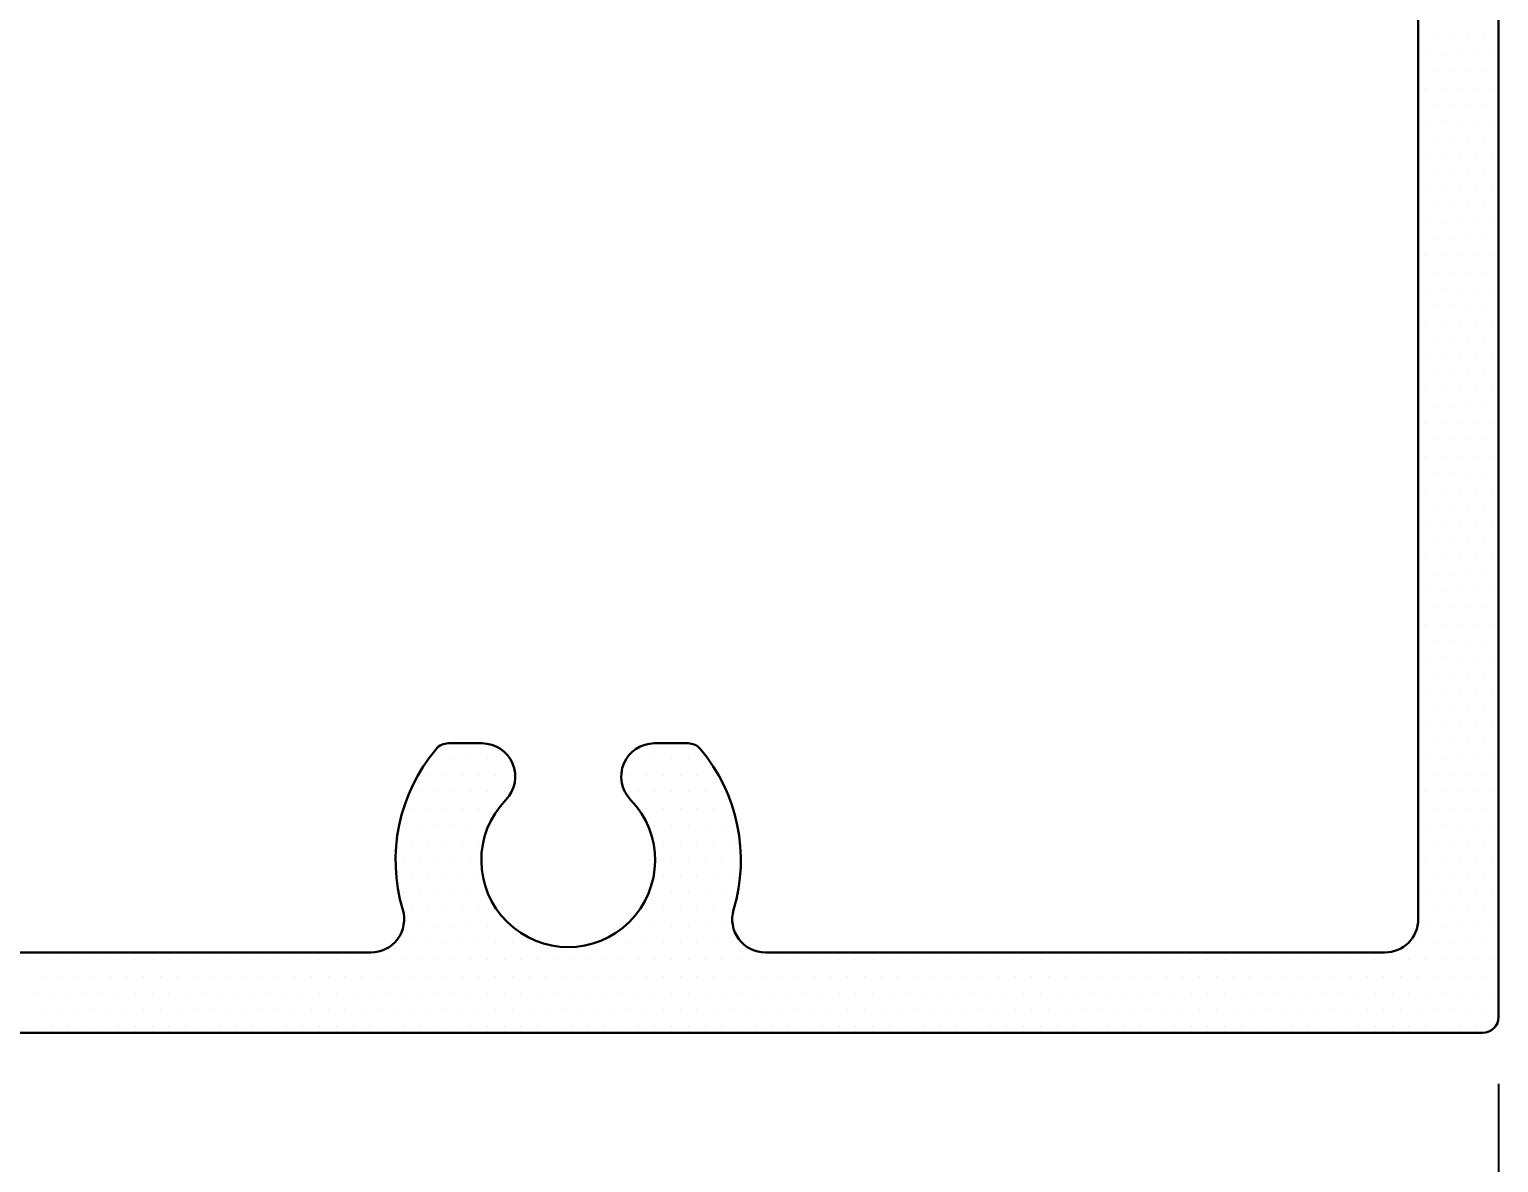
# Model space of a CAD drawing. Header units: inches. Extents: x 3.8 to 36.3, y 0.9 to 43.6.
# Drawn here: x 9.196 to 10.566, y 12.353 to 13.41 of the extents above; entities that cross this region are included whole.
import ezdxf

# ---------------------------------------------------------------- set-up
doc = ezdxf.new("R2010")
doc.units = ezdxf.units.IN
doc.header["$MEASUREMENT"] = 0
for name, color, linetype in [('R-ANNO-DIMS', 3, 'Continuous'), ('R-SWTS-DET1', 1, 'Continuous'), ('R-SWTS-PAT1', 5, 'Continuous')]:
    doc.layers.add(name, color=color, linetype=linetype)
doc.styles.add('SWTSTEXT', font='romans.shx')
doc.dimstyles.new('SWTSARCH', dxfattribs={"dimtxt": 0.25, "dimasz": 0.25, "dimexe": 0.179688, "dimexo": 0.0625, "dimgap": 0.125, "dimtad": 1, "dimtih": 1, "dimtoh": 1, "dimdec": 4, "dimzin": 4, "dimdsep": 46, "dimlunit": 4, "dimtxsty": 'SWTSTEXT', "dimcen": 0.1875, "dimdle": 0.179688, "dimclrd": 256, "dimclre": 256, "dimclrt": 256, "dimadec": 0, "dimazin": 1, "dimtfac": 1, "dimtdec": 4, "dimtofl": 0, "dimtmove": 0, "dimatfit": 3, "dimfxl": 0, "dimfrac": 2, "dimtolj": 1, "dimtzin": 4, "dimlwd": -1, "dimlwe": -1, "dimarcsym": 0})

# ---------------------------------------------------------------- blocks, each defined once
blk = doc.blocks.new('*D11')
at = {"layer": 'Defpoints', "color": 0}
for p in [(6.0737, 12.4937), (10.5663, 12.489), (10.5663, 10.9638)]:
    blk.add_point(p, dxfattribs=at)
at = {"layer": 'R-ANNO-DIMS'}
for p, q in [((6.0737, 12.4312), (6.0737, 10.7841)), ((10.5663, 12.4265), (10.5663, 10.7841)), ((6.3237, 10.9638), (10.3163, 10.9638))]:
    blk.add_line(p, q, dxfattribs=at)
for points in [[(6.3237, 11.0054), (6.3237, 10.9221), (6.0737, 10.9638)], [(10.3163, 11.0054), (10.3163, 10.9221), (10.5663, 10.9638)]]:
    blk.add_solid(points, dxfattribs=at)
at = {"layer": 'R-ANNO-DIMS', "insert": (8.32, 11.2792), "char_height": 0.25, "attachment_point": 5, "style": 'SWTSTEXT'}
blk.add_mtext('\\A1;4 1/2"', dxfattribs=at)

msp = doc.modelspace()

# ---------------------------------------------------------------- linework, layer by layer
at = {"layer": 'R-SWTS-DET1', "lineweight": 30}
for p, q in [((10.56627, 12.48898), (10.56627, 14.45895)), ((10.49127, 14.36791), (10.49127, 12.57995)), ((9.61841, 12.74395), (9.58707, 12.74395)), ((9.8105, 12.74395), (9.77916, 12.74395)), ((9.51483, 12.54895), (8.88274, 12.54895)), ((10.46027, 12.54895), (9.88274, 12.54895)), ((8.33877, 12.47398), (10.55127, 12.47398))]:
    msp.add_line(p, q, dxfattribs=at)
for centre, radius, start, end in [((9.58707, 12.72895), 0.015, 90, 139.92157), ((9.61841, 12.71295), 0.031, 315.85883, 90), ((9.77916, 12.71295), 0.031, 90, 224.14117), ((9.8105, 12.72895), 0.015, 40.07843, 90), ((9.69879, 12.63495), 0.161, 139.92157, 196.64604), ((9.69879, 12.63495), 0.161, 343.35396, 40.07843), ((9.69879, 12.63495), 0.081, 135.85883, 44.14117), ((9.51483, 12.57995), 0.031, 270, 16.64604), ((9.88274, 12.57995), 0.031, 163.35396, 270), ((10.46027, 12.57995), 0.031, 270, 0), ((10.55127, 12.48898), 0.015, 270, 0)]:
    msp.add_arc(centre, radius, start, end, dxfattribs=at)
at = {"layer": 'R-SWTS-PAT1'}
for p, q in [((10.50615, 13.40175), (10.50615, 13.40175)), ((10.52177, 13.40175), (10.52177, 13.40175)), ((10.5374, 13.40175), (10.5374, 13.40175)), ((10.55302, 13.40175), (10.55302, 13.40175)), ((10.49834, 13.38612), (10.49834, 13.38612)), ((10.51396, 13.38612), (10.51396, 13.38612)), ((10.52959, 13.38612), (10.52959, 13.38612)), ((10.54521, 13.38612), (10.54521, 13.38612)), ((10.56084, 13.38612), (10.56084, 13.38612)), ((10.50615, 13.3705), (10.50615, 13.3705)), ((10.52177, 13.3705), (10.52177, 13.3705)), ((10.5374, 13.3705), (10.5374, 13.3705)), ((10.55302, 13.3705), (10.55302, 13.3705)), ((10.49834, 13.35487), (10.49834, 13.35487)), ((10.51396, 13.35487), (10.51396, 13.35487)), ((10.52959, 13.35487), (10.52959, 13.35487)), ((10.54521, 13.35487), (10.54521, 13.35487)), ((10.56084, 13.35487), (10.56084, 13.35487)), ((10.50615, 13.33925), (10.50615, 13.33925)), ((10.52177, 13.33925), (10.52177, 13.33925)), ((10.5374, 13.33925), (10.5374, 13.33925)), ((10.55302, 13.33925), (10.55302, 13.33925)), ((10.49834, 13.32362), (10.49834, 13.32362)), ((10.51396, 13.32362), (10.51396, 13.32362)), ((10.52959, 13.32362), (10.52959, 13.32362)), ((10.54521, 13.32362), (10.54521, 13.32362)), ((10.56084, 13.32362), (10.56084, 13.32362)), ((10.50615, 13.308), (10.50615, 13.308)), ((10.52177, 13.308), (10.52177, 13.308)), ((10.5374, 13.308), (10.5374, 13.308)), ((10.55302, 13.308), (10.55302, 13.308)), ((10.49834, 13.29237), (10.49834, 13.29237)), ((10.51396, 13.29237), (10.51396, 13.29237)), ((10.52959, 13.29237), (10.52959, 13.29237)), ((10.54521, 13.29237), (10.54521, 13.29237)), ((10.56084, 13.29237), (10.56084, 13.29237)), ((10.50615, 13.27675), (10.50615, 13.27675)), ((10.52177, 13.27675), (10.52177, 13.27675)), ((10.5374, 13.27675), (10.5374, 13.27675)), ((10.55302, 13.27675), (10.55302, 13.27675)), ((10.49834, 13.26112), (10.49834, 13.26112)), ((10.51396, 13.26112), (10.51396, 13.26112)), ((10.52959, 13.26112), (10.52959, 13.26112)), ((10.54521, 13.26112), (10.54521, 13.26112)), ((10.56084, 13.26112), (10.56084, 13.26112)), ((10.50615, 13.2455), (10.50615, 13.2455)), ((10.52177, 13.2455), (10.52177, 13.2455)), ((10.5374, 13.2455), (10.5374, 13.2455)), ((10.55302, 13.2455), (10.55302, 13.2455)), ((10.49834, 13.22987), (10.49834, 13.22987)), ((10.51396, 13.22987), (10.51396, 13.22987)), ((10.52959, 13.22987), (10.52959, 13.22987)), ((10.54521, 13.22987), (10.54521, 13.22987)), ((10.56084, 13.22987), (10.56084, 13.22987)), ((10.50615, 13.21425), (10.50615, 13.21425)), ((10.52177, 13.21425), (10.52177, 13.21425)), ((10.5374, 13.21425), (10.5374, 13.21425)), ((10.55302, 13.21425), (10.55302, 13.21425)), ((10.49834, 13.19862), (10.49834, 13.19862)), ((10.51396, 13.19862), (10.51396, 13.19862)), ((10.52959, 13.19862), (10.52959, 13.19862)), ((10.54521, 13.19862), (10.54521, 13.19862)), ((10.56084, 13.19862), (10.56084, 13.19862)), ((10.50615, 13.183), (10.50615, 13.183)), ((10.52177, 13.183), (10.52177, 13.183)), ((10.5374, 13.183), (10.5374, 13.183)), ((10.55302, 13.183), (10.55302, 13.183)), ((10.49834, 13.16737), (10.49834, 13.16737)), ((10.51396, 13.16737), (10.51396, 13.16737)), ((10.52959, 13.16737), (10.52959, 13.16737)), ((10.54521, 13.16737), (10.54521, 13.16737)), ((10.56084, 13.16737), (10.56084, 13.16737)), ((10.50615, 13.15175), (10.50615, 13.15175)), ((10.52177, 13.15175), (10.52177, 13.15175)), ((10.5374, 13.15175), (10.5374, 13.15175)), ((10.55302, 13.15175), (10.55302, 13.15175)), ((10.49834, 13.13612), (10.49834, 13.13612)), ((10.51396, 13.13612), (10.51396, 13.13612)), ((10.52959, 13.13612), (10.52959, 13.13612)), ((10.54521, 13.13612), (10.54521, 13.13612)), ((10.56084, 13.13612), (10.56084, 13.13612)), ((10.50615, 13.1205), (10.50615, 13.1205)), ((10.52177, 13.1205), (10.52177, 13.1205)), ((10.5374, 13.1205), (10.5374, 13.1205)), ((10.55302, 13.1205), (10.55302, 13.1205)), ((10.49834, 13.10487), (10.49834, 13.10487)), ((10.51396, 13.10487), (10.51396, 13.10487)), ((10.52959, 13.10487), (10.52959, 13.10487)), ((10.54521, 13.10487), (10.54521, 13.10487)), ((10.56084, 13.10487), (10.56084, 13.10487)), ((10.50615, 13.08925), (10.50615, 13.08925)), ((10.52177, 13.08925), (10.52177, 13.08925)), ((10.5374, 13.08925), (10.5374, 13.08925)), ((10.55302, 13.08925), (10.55302, 13.08925)), ((10.49834, 13.07362), (10.49834, 13.07362)), ((10.51396, 13.07362), (10.51396, 13.07362)), ((10.52959, 13.07362), (10.52959, 13.07362)), ((10.54521, 13.07362), (10.54521, 13.07362)), ((10.56084, 13.07362), (10.56084, 13.07362)), ((10.50615, 13.058), (10.50615, 13.058)), ((10.52177, 13.058), (10.52177, 13.058)), ((10.5374, 13.058), (10.5374, 13.058)), ((10.55302, 13.058), (10.55302, 13.058)), ((10.49834, 13.04237), (10.49834, 13.04237)), ((10.51396, 13.04237), (10.51396, 13.04237)), ((10.52959, 13.04237), (10.52959, 13.04237)), ((10.54521, 13.04237), (10.54521, 13.04237)), ((10.56084, 13.04237), (10.56084, 13.04237)), ((10.50615, 13.02675), (10.50615, 13.02675)), ((10.52177, 13.02675), (10.52177, 13.02675)), ((10.5374, 13.02675), (10.5374, 13.02675)), ((10.55302, 13.02675), (10.55302, 13.02675)), ((10.49834, 13.01112), (10.49834, 13.01112)), ((10.51396, 13.01112), (10.51396, 13.01112)), ((10.52959, 13.01112), (10.52959, 13.01112)), ((10.54521, 13.01112), (10.54521, 13.01112)), ((10.56084, 13.01112), (10.56084, 13.01112)), ((10.50615, 12.9955), (10.50615, 12.9955)), ((10.52177, 12.9955), (10.52177, 12.9955)), ((10.5374, 12.9955), (10.5374, 12.9955)), ((10.55302, 12.9955), (10.55302, 12.9955)), ((10.49834, 12.97987), (10.49834, 12.97987)), ((10.51396, 12.97987), (10.51396, 12.97987)), ((10.52959, 12.97987), (10.52959, 12.97987)), ((10.54521, 12.97987), (10.54521, 12.97987)), ((10.56084, 12.97987), (10.56084, 12.97987)), ((10.50615, 12.96425), (10.50615, 12.96425)), ((10.52177, 12.96425), (10.52177, 12.96425)), ((10.5374, 12.96425), (10.5374, 12.96425)), ((10.55302, 12.96425), (10.55302, 12.96425)), ((10.49834, 12.94862), (10.49834, 12.94862)), ((10.51396, 12.94862), (10.51396, 12.94862)), ((10.52959, 12.94862), (10.52959, 12.94862)), ((10.54521, 12.94862), (10.54521, 12.94862)), ((10.56084, 12.94862), (10.56084, 12.94862)), ((10.50615, 12.933), (10.50615, 12.933)), ((10.52177, 12.933), (10.52177, 12.933)), ((10.5374, 12.933), (10.5374, 12.933)), ((10.55302, 12.933), (10.55302, 12.933)), ((10.49834, 12.91737), (10.49834, 12.91737)), ((10.51396, 12.91737), (10.51396, 12.91737)), ((10.52959, 12.91737), (10.52959, 12.91737)), ((10.54521, 12.91737), (10.54521, 12.91737)), ((10.56084, 12.91737), (10.56084, 12.91737)), ((10.50615, 12.90175), (10.50615, 12.90175)), ((10.52177, 12.90175), (10.52177, 12.90175)), ((10.5374, 12.90175), (10.5374, 12.90175)), ((10.55302, 12.90175), (10.55302, 12.90175)), ((10.49834, 12.88612), (10.49834, 12.88612)), ((10.51396, 12.88612), (10.51396, 12.88612)), ((10.52959, 12.88612), (10.52959, 12.88612)), ((10.54521, 12.88612), (10.54521, 12.88612)), ((10.56084, 12.88612), (10.56084, 12.88612)), ((10.50615, 12.8705), (10.50615, 12.8705)), ((10.52177, 12.8705), (10.52177, 12.8705)), ((10.5374, 12.8705), (10.5374, 12.8705)), ((10.55302, 12.8705), (10.55302, 12.8705)), ((10.49834, 12.85487), (10.49834, 12.85487)), ((10.51396, 12.85487), (10.51396, 12.85487)), ((10.52959, 12.85487), (10.52959, 12.85487)), ((10.54521, 12.85487), (10.54521, 12.85487)), ((10.56084, 12.85487), (10.56084, 12.85487)), ((10.50615, 12.83925), (10.50615, 12.83925)), ((10.52177, 12.83925), (10.52177, 12.83925)), ((10.5374, 12.83925), (10.5374, 12.83925)), ((10.55302, 12.83925), (10.55302, 12.83925)), ((10.49834, 12.82362), (10.49834, 12.82362)), ((10.51396, 12.82362), (10.51396, 12.82362)), ((10.52959, 12.82362), (10.52959, 12.82362)), ((10.54521, 12.82362), (10.54521, 12.82362)), ((10.56084, 12.82362), (10.56084, 12.82362)), ((10.50615, 12.808), (10.50615, 12.808)), ((10.52177, 12.808), (10.52177, 12.808)), ((10.5374, 12.808), (10.5374, 12.808)), ((10.55302, 12.808), (10.55302, 12.808)), ((10.49834, 12.79237), (10.49834, 12.79237)), ((10.51396, 12.79237), (10.51396, 12.79237)), ((10.52959, 12.79237), (10.52959, 12.79237)), ((10.54521, 12.79237), (10.54521, 12.79237)), ((10.56084, 12.79237), (10.56084, 12.79237)), ((10.50615, 12.77675), (10.50615, 12.77675)), ((10.52177, 12.77675), (10.52177, 12.77675)), ((10.5374, 12.77675), (10.5374, 12.77675)), ((10.55302, 12.77675), (10.55302, 12.77675)), ((10.49834, 12.76112), (10.49834, 12.76112)), ((10.51396, 12.76112), (10.51396, 12.76112)), ((10.52959, 12.76112), (10.52959, 12.76112)), ((10.54521, 12.76112), (10.54521, 12.76112)), ((10.56084, 12.76112), (10.56084, 12.76112)), ((10.50615, 12.7455), (10.50615, 12.7455)), ((10.52177, 12.7455), (10.52177, 12.7455)), ((10.5374, 12.7455), (10.5374, 12.7455)), ((10.55302, 12.7455), (10.55302, 12.7455)), ((9.57646, 12.72987), (9.57646, 12.72987)), ((9.59209, 12.72987), (9.59209, 12.72987)), ((9.60771, 12.72987), (9.60771, 12.72987)), ((9.62334, 12.72987), (9.62334, 12.72987)), ((9.63896, 12.72987), (9.63896, 12.72987)), ((9.76396, 12.72987), (9.76396, 12.72987)), ((9.77959, 12.72987), (9.77959, 12.72987)), ((9.79521, 12.72987), (9.79521, 12.72987)), ((9.81084, 12.72987), (9.81084, 12.72987)), ((9.82646, 12.72987), (9.82646, 12.72987)), ((10.49834, 12.72987), (10.49834, 12.72987)), ((10.51396, 12.72987), (10.51396, 12.72987)), ((10.52959, 12.72987), (10.52959, 12.72987)), ((10.54521, 12.72987), (10.54521, 12.72987)), ((10.56084, 12.72987), (10.56084, 12.72987)), ((9.56865, 12.71425), (9.56865, 12.71425)), ((9.58427, 12.71425), (9.58427, 12.71425)), ((9.5999, 12.71425), (9.5999, 12.71425)), ((9.61552, 12.71425), (9.61552, 12.71425)), ((9.63115, 12.71425), (9.63115, 12.71425)), ((9.64677, 12.71425), (9.64677, 12.71425)), ((9.75615, 12.71425), (9.75615, 12.71425)), ((9.77177, 12.71425), (9.77177, 12.71425)), ((9.7874, 12.71425), (9.7874, 12.71425)), ((9.80302, 12.71425), (9.80302, 12.71425)), ((9.81865, 12.71425), (9.81865, 12.71425)), ((9.83427, 12.71425), (9.83427, 12.71425)), ((10.50615, 12.71425), (10.50615, 12.71425)), ((10.52177, 12.71425), (10.52177, 12.71425)), ((10.5374, 12.71425), (10.5374, 12.71425)), ((10.55302, 12.71425), (10.55302, 12.71425)), ((9.56084, 12.69862), (9.56084, 12.69862)), ((9.57646, 12.69862), (9.57646, 12.69862)), ((9.59209, 12.69862), (9.59209, 12.69862)), ((9.60771, 12.69862), (9.60771, 12.69862)), ((9.62334, 12.69862), (9.62334, 12.69862)), ((9.63896, 12.69862), (9.63896, 12.69862)), ((9.76396, 12.69862), (9.76396, 12.69862)), ((9.77959, 12.69862), (9.77959, 12.69862)), ((9.79521, 12.69862), (9.79521, 12.69862)), ((9.81084, 12.69862), (9.81084, 12.69862)), ((9.82646, 12.69862), (9.82646, 12.69862)), ((9.84209, 12.69862), (9.84209, 12.69862)), ((10.49834, 12.69862), (10.49834, 12.69862)), ((10.51396, 12.69862), (10.51396, 12.69862)), ((10.52959, 12.69862), (10.52959, 12.69862)), ((10.54521, 12.69862), (10.54521, 12.69862)), ((10.56084, 12.69862), (10.56084, 12.69862)), ((9.55302, 12.683), (9.55302, 12.683)), ((9.56865, 12.683), (9.56865, 12.683)), ((9.58427, 12.683), (9.58427, 12.683)), ((9.5999, 12.683), (9.5999, 12.683)), ((9.61552, 12.683), (9.61552, 12.683)), ((9.63115, 12.683), (9.63115, 12.683)), ((9.77177, 12.683), (9.77177, 12.683)), ((9.7874, 12.683), (9.7874, 12.683)), ((9.80302, 12.683), (9.80302, 12.683)), ((9.81865, 12.683), (9.81865, 12.683)), ((9.83427, 12.683), (9.83427, 12.683)), ((9.8499, 12.683), (9.8499, 12.683)), ((10.50615, 12.683), (10.50615, 12.683)), ((10.52177, 12.683), (10.52177, 12.683)), ((10.5374, 12.683), (10.5374, 12.683)), ((10.55302, 12.683), (10.55302, 12.683)), ((9.54521, 12.66737), (9.54521, 12.66737)), ((9.56084, 12.66737), (9.56084, 12.66737)), ((9.57646, 12.66737), (9.57646, 12.66737)), ((9.59209, 12.66737), (9.59209, 12.66737)), ((9.60771, 12.66737), (9.60771, 12.66737)), ((9.62334, 12.66737), (9.62334, 12.66737)), ((9.77959, 12.66737), (9.77959, 12.66737)), ((9.79521, 12.66737), (9.79521, 12.66737)), ((9.81084, 12.66737), (9.81084, 12.66737)), ((9.82646, 12.66737), (9.82646, 12.66737)), ((9.84209, 12.66737), (9.84209, 12.66737)), ((10.49834, 12.66737), (10.49834, 12.66737)), ((10.51396, 12.66737), (10.51396, 12.66737)), ((10.52959, 12.66737), (10.52959, 12.66737)), ((10.54521, 12.66737), (10.54521, 12.66737)), ((10.56084, 12.66737), (10.56084, 12.66737)), ((9.55302, 12.65175), (9.55302, 12.65175)), ((9.56865, 12.65175), (9.56865, 12.65175)), ((9.58427, 12.65175), (9.58427, 12.65175)), ((9.5999, 12.65175), (9.5999, 12.65175)), ((9.61552, 12.65175), (9.61552, 12.65175)), ((9.7874, 12.65175), (9.7874, 12.65175)), ((9.80302, 12.65175), (9.80302, 12.65175)), ((9.81865, 12.65175), (9.81865, 12.65175)), ((9.83427, 12.65175), (9.83427, 12.65175)), ((9.8499, 12.65175), (9.8499, 12.65175)), ((10.50615, 12.65175), (10.50615, 12.65175)), ((10.52177, 12.65175), (10.52177, 12.65175)), ((10.5374, 12.65175), (10.5374, 12.65175)), ((10.55302, 12.65175), (10.55302, 12.65175)), ((9.54521, 12.63612), (9.54521, 12.63612)), ((9.56084, 12.63612), (9.56084, 12.63612)), ((9.57646, 12.63612), (9.57646, 12.63612)), ((9.59209, 12.63612), (9.59209, 12.63612)), ((9.60771, 12.63612), (9.60771, 12.63612)), ((9.79521, 12.63612), (9.79521, 12.63612)), ((9.81084, 12.63612), (9.81084, 12.63612)), ((9.82646, 12.63612), (9.82646, 12.63612)), ((9.84209, 12.63612), (9.84209, 12.63612)), ((9.85771, 12.63612), (9.85771, 12.63612)), ((10.49834, 12.63612), (10.49834, 12.63612)), ((10.51396, 12.63612), (10.51396, 12.63612)), ((10.52959, 12.63612), (10.52959, 12.63612)), ((10.54521, 12.63612), (10.54521, 12.63612)), ((10.56084, 12.63612), (10.56084, 12.63612)), ((9.55302, 12.6205), (9.55302, 12.6205)), ((9.56865, 12.6205), (9.56865, 12.6205)), ((9.58427, 12.6205), (9.58427, 12.6205)), ((9.5999, 12.6205), (9.5999, 12.6205)), ((9.61552, 12.6205), (9.61552, 12.6205)), ((9.7874, 12.6205), (9.7874, 12.6205)), ((9.80302, 12.6205), (9.80302, 12.6205)), ((9.81865, 12.6205), (9.81865, 12.6205)), ((9.83427, 12.6205), (9.83427, 12.6205)), ((9.8499, 12.6205), (9.8499, 12.6205)), ((10.50615, 12.6205), (10.50615, 12.6205)), ((10.52177, 12.6205), (10.52177, 12.6205)), ((10.5374, 12.6205), (10.5374, 12.6205)), ((10.55302, 12.6205), (10.55302, 12.6205)), ((9.54521, 12.60487), (9.54521, 12.60487)), ((9.56084, 12.60487), (9.56084, 12.60487)), ((9.57646, 12.60487), (9.57646, 12.60487)), ((9.59209, 12.60487), (9.59209, 12.60487)), ((9.60771, 12.60487), (9.60771, 12.60487)), ((9.62334, 12.60487), (9.62334, 12.60487)), ((9.77959, 12.60487), (9.77959, 12.60487)), ((9.79521, 12.60487), (9.79521, 12.60487)), ((9.81084, 12.60487), (9.81084, 12.60487)), ((9.82646, 12.60487), (9.82646, 12.60487)), ((9.84209, 12.60487), (9.84209, 12.60487)), ((10.49834, 12.60487), (10.49834, 12.60487)), ((10.51396, 12.60487), (10.51396, 12.60487)), ((10.52959, 12.60487), (10.52959, 12.60487)), ((10.54521, 12.60487), (10.54521, 12.60487)), ((10.56084, 12.60487), (10.56084, 12.60487)), ((9.55302, 12.58925), (9.55302, 12.58925)), ((9.56865, 12.58925), (9.56865, 12.58925)), ((9.58427, 12.58925), (9.58427, 12.58925)), ((9.5999, 12.58925), (9.5999, 12.58925)), ((9.61552, 12.58925), (9.61552, 12.58925)), ((9.63115, 12.58925), (9.63115, 12.58925)), ((9.77177, 12.58925), (9.77177, 12.58925)), ((9.7874, 12.58925), (9.7874, 12.58925)), ((9.80302, 12.58925), (9.80302, 12.58925)), ((9.81865, 12.58925), (9.81865, 12.58925)), ((9.83427, 12.58925), (9.83427, 12.58925)), ((9.8499, 12.58925), (9.8499, 12.58925)), ((10.50615, 12.58925), (10.50615, 12.58925)), ((10.52177, 12.58925), (10.52177, 12.58925)), ((10.5374, 12.58925), (10.5374, 12.58925)), ((10.55302, 12.58925), (10.55302, 12.58925)), ((9.54521, 12.57362), (9.54521, 12.57362)), ((9.56084, 12.57362), (9.56084, 12.57362)), ((9.57646, 12.57362), (9.57646, 12.57362)), ((9.59209, 12.57362), (9.59209, 12.57362)), ((9.60771, 12.57362), (9.60771, 12.57362)), ((9.62334, 12.57362), (9.62334, 12.57362)), ((9.63896, 12.57362), (9.63896, 12.57362)), ((9.76396, 12.57362), (9.76396, 12.57362)), ((9.77959, 12.57362), (9.77959, 12.57362)), ((9.79521, 12.57362), (9.79521, 12.57362)), ((9.81084, 12.57362), (9.81084, 12.57362)), ((9.82646, 12.57362), (9.82646, 12.57362)), ((9.84209, 12.57362), (9.84209, 12.57362)), ((10.49834, 12.57362), (10.49834, 12.57362)), ((10.51396, 12.57362), (10.51396, 12.57362)), ((10.52959, 12.57362), (10.52959, 12.57362)), ((10.54521, 12.57362), (10.54521, 12.57362)), ((10.56084, 12.57362), (10.56084, 12.57362)), ((9.5374, 12.558), (9.5374, 12.558)), ((9.55302, 12.558), (9.55302, 12.558)), ((9.56865, 12.558), (9.56865, 12.558)), ((9.58427, 12.558), (9.58427, 12.558)), ((9.5999, 12.558), (9.5999, 12.558)), ((9.61552, 12.558), (9.61552, 12.558)), ((9.63115, 12.558), (9.63115, 12.558)), ((9.64677, 12.558), (9.64677, 12.558)), ((9.6624, 12.558), (9.6624, 12.558)), ((9.7249, 12.558), (9.7249, 12.558)), ((9.74052, 12.558), (9.74052, 12.558)), ((9.75615, 12.558), (9.75615, 12.558)), ((9.77177, 12.558), (9.77177, 12.558)), ((9.7874, 12.558), (9.7874, 12.558)), ((9.80302, 12.558), (9.80302, 12.558)), ((9.81865, 12.558), (9.81865, 12.558)), ((9.83427, 12.558), (9.83427, 12.558)), ((9.8499, 12.558), (9.8499, 12.558)), ((10.49052, 12.558), (10.49052, 12.558)), ((10.50615, 12.558), (10.50615, 12.558)), ((10.52177, 12.558), (10.52177, 12.558)), ((10.5374, 12.558), (10.5374, 12.558)), ((10.55302, 12.558), (10.55302, 12.558)), ((9.20146, 12.54237), (9.20146, 12.54237)), ((9.21709, 12.54237), (9.21709, 12.54237)), ((9.23271, 12.54237), (9.23271, 12.54237)), ((9.24834, 12.54237), (9.24834, 12.54237)), ((9.26396, 12.54237), (9.26396, 12.54237)), ((9.27959, 12.54237), (9.27959, 12.54237)), ((9.29521, 12.54237), (9.29521, 12.54237)), ((9.31084, 12.54237), (9.31084, 12.54237)), ((9.32646, 12.54237), (9.32646, 12.54237)), ((9.34209, 12.54237), (9.34209, 12.54237)), ((9.35771, 12.54237), (9.35771, 12.54237)), ((9.37334, 12.54237), (9.37334, 12.54237)), ((9.38896, 12.54237), (9.38896, 12.54237)), ((9.40459, 12.54237), (9.40459, 12.54237)), ((9.42021, 12.54237), (9.42021, 12.54237)), ((9.43584, 12.54237), (9.43584, 12.54237)), ((9.45146, 12.54237), (9.45146, 12.54237)), ((9.46709, 12.54237), (9.46709, 12.54237)), ((9.48271, 12.54237), (9.48271, 12.54237)), ((9.49834, 12.54237), (9.49834, 12.54237)), ((9.51396, 12.54237), (9.51396, 12.54237)), ((9.52959, 12.54237), (9.52959, 12.54237)), ((9.54521, 12.54237), (9.54521, 12.54237)), ((9.56084, 12.54237), (9.56084, 12.54237)), ((9.57646, 12.54237), (9.57646, 12.54237)), ((9.59209, 12.54237), (9.59209, 12.54237)), ((9.60771, 12.54237), (9.60771, 12.54237)), ((9.62334, 12.54237), (9.62334, 12.54237)), ((9.63896, 12.54237), (9.63896, 12.54237)), ((9.65459, 12.54237), (9.65459, 12.54237)), ((9.67021, 12.54237), (9.67021, 12.54237)), ((9.68584, 12.54237), (9.68584, 12.54237)), ((9.70146, 12.54237), (9.70146, 12.54237)), ((9.71709, 12.54237), (9.71709, 12.54237)), ((9.73271, 12.54237), (9.73271, 12.54237)), ((9.74834, 12.54237), (9.74834, 12.54237)), ((9.76396, 12.54237), (9.76396, 12.54237)), ((9.77959, 12.54237), (9.77959, 12.54237)), ((9.79521, 12.54237), (9.79521, 12.54237)), ((9.81084, 12.54237), (9.81084, 12.54237)), ((9.82646, 12.54237), (9.82646, 12.54237)), ((9.84209, 12.54237), (9.84209, 12.54237)), ((9.85771, 12.54237), (9.85771, 12.54237)), ((9.87334, 12.54237), (9.87334, 12.54237)), ((9.88896, 12.54237), (9.88896, 12.54237)), ((9.90459, 12.54237), (9.90459, 12.54237)), ((9.92021, 12.54237), (9.92021, 12.54237)), ((9.93584, 12.54237), (9.93584, 12.54237)), ((9.95146, 12.54237), (9.95146, 12.54237)), ((9.96709, 12.54237), (9.96709, 12.54237)), ((9.98271, 12.54237), (9.98271, 12.54237)), ((9.99834, 12.54237), (9.99834, 12.54237)), ((10.01396, 12.54237), (10.01396, 12.54237)), ((10.02959, 12.54237), (10.02959, 12.54237)), ((10.04521, 12.54237), (10.04521, 12.54237)), ((10.06084, 12.54237), (10.06084, 12.54237)), ((10.07646, 12.54237), (10.07646, 12.54237)), ((10.09209, 12.54237), (10.09209, 12.54237)), ((10.10771, 12.54237), (10.10771, 12.54237)), ((10.12334, 12.54237), (10.12334, 12.54237)), ((10.13896, 12.54237), (10.13896, 12.54237)), ((10.15459, 12.54237), (10.15459, 12.54237)), ((10.17021, 12.54237), (10.17021, 12.54237)), ((10.18584, 12.54237), (10.18584, 12.54237)), ((10.20146, 12.54237), (10.20146, 12.54237)), ((10.21709, 12.54237), (10.21709, 12.54237)), ((10.23271, 12.54237), (10.23271, 12.54237)), ((10.24834, 12.54237), (10.24834, 12.54237)), ((10.26396, 12.54237), (10.26396, 12.54237)), ((10.27959, 12.54237), (10.27959, 12.54237)), ((10.29521, 12.54237), (10.29521, 12.54237)), ((10.31084, 12.54237), (10.31084, 12.54237)), ((10.32646, 12.54237), (10.32646, 12.54237)), ((10.34209, 12.54237), (10.34209, 12.54237)), ((10.35771, 12.54237), (10.35771, 12.54237)), ((10.37334, 12.54237), (10.37334, 12.54237)), ((10.38896, 12.54237), (10.38896, 12.54237)), ((10.40459, 12.54237), (10.40459, 12.54237)), ((10.42021, 12.54237), (10.42021, 12.54237)), ((10.43584, 12.54237), (10.43584, 12.54237)), ((10.45146, 12.54237), (10.45146, 12.54237)), ((10.46709, 12.54237), (10.46709, 12.54237)), ((10.48271, 12.54237), (10.48271, 12.54237)), ((10.49834, 12.54237), (10.49834, 12.54237)), ((10.51396, 12.54237), (10.51396, 12.54237)), ((10.52959, 12.54237), (10.52959, 12.54237)), ((10.54521, 12.54237), (10.54521, 12.54237)), ((10.56084, 12.54237), (10.56084, 12.54237)), ((9.20927, 12.52675), (9.20927, 12.52675)), ((9.2249, 12.52675), (9.2249, 12.52675)), ((9.24052, 12.52675), (9.24052, 12.52675)), ((9.25615, 12.52675), (9.25615, 12.52675)), ((9.27177, 12.52675), (9.27177, 12.52675)), ((9.2874, 12.52675), (9.2874, 12.52675)), ((9.30302, 12.52675), (9.30302, 12.52675)), ((9.31865, 12.52675), (9.31865, 12.52675)), ((9.33427, 12.52675), (9.33427, 12.52675)), ((9.3499, 12.52675), (9.3499, 12.52675)), ((9.36552, 12.52675), (9.36552, 12.52675)), ((9.38115, 12.52675), (9.38115, 12.52675)), ((9.39677, 12.52675), (9.39677, 12.52675)), ((9.4124, 12.52675), (9.4124, 12.52675)), ((9.42802, 12.52675), (9.42802, 12.52675)), ((9.44365, 12.52675), (9.44365, 12.52675)), ((9.45927, 12.52675), (9.45927, 12.52675)), ((9.4749, 12.52675), (9.4749, 12.52675)), ((9.49052, 12.52675), (9.49052, 12.52675)), ((9.50615, 12.52675), (9.50615, 12.52675)), ((9.52177, 12.52675), (9.52177, 12.52675)), ((9.5374, 12.52675), (9.5374, 12.52675)), ((9.55302, 12.52675), (9.55302, 12.52675)), ((9.56865, 12.52675), (9.56865, 12.52675)), ((9.58427, 12.52675), (9.58427, 12.52675)), ((9.5999, 12.52675), (9.5999, 12.52675)), ((9.61552, 12.52675), (9.61552, 12.52675)), ((9.63115, 12.52675), (9.63115, 12.52675)), ((9.64677, 12.52675), (9.64677, 12.52675)), ((9.6624, 12.52675), (9.6624, 12.52675)), ((9.67802, 12.52675), (9.67802, 12.52675)), ((9.69365, 12.52675), (9.69365, 12.52675)), ((9.70927, 12.52675), (9.70927, 12.52675)), ((9.7249, 12.52675), (9.7249, 12.52675)), ((9.74052, 12.52675), (9.74052, 12.52675)), ((9.75615, 12.52675), (9.75615, 12.52675)), ((9.77177, 12.52675), (9.77177, 12.52675)), ((9.7874, 12.52675), (9.7874, 12.52675)), ((9.80302, 12.52675), (9.80302, 12.52675)), ((9.81865, 12.52675), (9.81865, 12.52675)), ((9.83427, 12.52675), (9.83427, 12.52675)), ((9.8499, 12.52675), (9.8499, 12.52675)), ((9.86552, 12.52675), (9.86552, 12.52675)), ((9.88115, 12.52675), (9.88115, 12.52675)), ((9.89677, 12.52675), (9.89677, 12.52675)), ((9.9124, 12.52675), (9.9124, 12.52675)), ((9.92802, 12.52675), (9.92802, 12.52675)), ((9.94365, 12.52675), (9.94365, 12.52675)), ((9.95927, 12.52675), (9.95927, 12.52675)), ((9.9749, 12.52675), (9.9749, 12.52675)), ((9.99052, 12.52675), (9.99052, 12.52675)), ((10.00615, 12.52675), (10.00615, 12.52675)), ((10.02177, 12.52675), (10.02177, 12.52675)), ((10.0374, 12.52675), (10.0374, 12.52675)), ((10.05302, 12.52675), (10.05302, 12.52675)), ((10.06865, 12.52675), (10.06865, 12.52675)), ((10.08427, 12.52675), (10.08427, 12.52675)), ((10.0999, 12.52675), (10.0999, 12.52675)), ((10.11552, 12.52675), (10.11552, 12.52675)), ((10.13115, 12.52675), (10.13115, 12.52675)), ((10.14677, 12.52675), (10.14677, 12.52675)), ((10.1624, 12.52675), (10.1624, 12.52675)), ((10.17802, 12.52675), (10.17802, 12.52675)), ((10.19365, 12.52675), (10.19365, 12.52675)), ((10.20927, 12.52675), (10.20927, 12.52675)), ((10.2249, 12.52675), (10.2249, 12.52675)), ((10.24052, 12.52675), (10.24052, 12.52675)), ((10.25615, 12.52675), (10.25615, 12.52675)), ((10.27177, 12.52675), (10.27177, 12.52675)), ((10.2874, 12.52675), (10.2874, 12.52675)), ((10.30302, 12.52675), (10.30302, 12.52675)), ((10.31865, 12.52675), (10.31865, 12.52675)), ((10.33427, 12.52675), (10.33427, 12.52675)), ((10.3499, 12.52675), (10.3499, 12.52675)), ((10.36552, 12.52675), (10.36552, 12.52675)), ((10.38115, 12.52675), (10.38115, 12.52675)), ((10.39677, 12.52675), (10.39677, 12.52675)), ((10.4124, 12.52675), (10.4124, 12.52675)), ((10.42802, 12.52675), (10.42802, 12.52675)), ((10.44365, 12.52675), (10.44365, 12.52675)), ((10.45927, 12.52675), (10.45927, 12.52675)), ((10.4749, 12.52675), (10.4749, 12.52675)), ((10.49052, 12.52675), (10.49052, 12.52675)), ((10.50615, 12.52675), (10.50615, 12.52675)), ((10.52177, 12.52675), (10.52177, 12.52675)), ((10.5374, 12.52675), (10.5374, 12.52675)), ((10.55302, 12.52675), (10.55302, 12.52675)), ((9.20146, 12.51112), (9.20146, 12.51112)), ((9.21709, 12.51112), (9.21709, 12.51112)), ((9.23271, 12.51112), (9.23271, 12.51112)), ((9.24834, 12.51112), (9.24834, 12.51112)), ((9.26396, 12.51112), (9.26396, 12.51112)), ((9.27959, 12.51112), (9.27959, 12.51112)), ((9.29521, 12.51112), (9.29521, 12.51112)), ((9.31084, 12.51112), (9.31084, 12.51112)), ((9.32646, 12.51112), (9.32646, 12.51112)), ((9.34209, 12.51112), (9.34209, 12.51112)), ((9.35771, 12.51112), (9.35771, 12.51112)), ((9.37334, 12.51112), (9.37334, 12.51112)), ((9.38896, 12.51112), (9.38896, 12.51112)), ((9.40459, 12.51112), (9.40459, 12.51112)), ((9.42021, 12.51112), (9.42021, 12.51112)), ((9.43584, 12.51112), (9.43584, 12.51112)), ((9.45146, 12.51112), (9.45146, 12.51112)), ((9.46709, 12.51112), (9.46709, 12.51112)), ((9.48271, 12.51112), (9.48271, 12.51112)), ((9.49834, 12.51112), (9.49834, 12.51112)), ((9.51396, 12.51112), (9.51396, 12.51112)), ((9.52959, 12.51112), (9.52959, 12.51112)), ((9.54521, 12.51112), (9.54521, 12.51112)), ((9.56084, 12.51112), (9.56084, 12.51112)), ((9.57646, 12.51112), (9.57646, 12.51112)), ((9.59209, 12.51112), (9.59209, 12.51112)), ((9.60771, 12.51112), (9.60771, 12.51112)), ((9.62334, 12.51112), (9.62334, 12.51112)), ((9.63896, 12.51112), (9.63896, 12.51112)), ((9.65459, 12.51112), (9.65459, 12.51112)), ((9.67021, 12.51112), (9.67021, 12.51112)), ((9.68584, 12.51112), (9.68584, 12.51112)), ((9.70146, 12.51112), (9.70146, 12.51112)), ((9.71709, 12.51112), (9.71709, 12.51112)), ((9.73271, 12.51112), (9.73271, 12.51112)), ((9.74834, 12.51112), (9.74834, 12.51112)), ((9.76396, 12.51112), (9.76396, 12.51112)), ((9.77959, 12.51112), (9.77959, 12.51112)), ((9.79521, 12.51112), (9.79521, 12.51112)), ((9.81084, 12.51112), (9.81084, 12.51112)), ((9.82646, 12.51112), (9.82646, 12.51112)), ((9.84209, 12.51112), (9.84209, 12.51112)), ((9.85771, 12.51112), (9.85771, 12.51112)), ((9.87334, 12.51112), (9.87334, 12.51112)), ((9.88896, 12.51112), (9.88896, 12.51112)), ((9.90459, 12.51112), (9.90459, 12.51112)), ((9.92021, 12.51112), (9.92021, 12.51112)), ((9.93584, 12.51112), (9.93584, 12.51112)), ((9.95146, 12.51112), (9.95146, 12.51112)), ((9.96709, 12.51112), (9.96709, 12.51112)), ((9.98271, 12.51112), (9.98271, 12.51112)), ((9.99834, 12.51112), (9.99834, 12.51112)), ((10.01396, 12.51112), (10.01396, 12.51112)), ((10.02959, 12.51112), (10.02959, 12.51112)), ((10.04521, 12.51112), (10.04521, 12.51112)), ((10.06084, 12.51112), (10.06084, 12.51112)), ((10.07646, 12.51112), (10.07646, 12.51112)), ((10.09209, 12.51112), (10.09209, 12.51112)), ((10.10771, 12.51112), (10.10771, 12.51112)), ((10.12334, 12.51112), (10.12334, 12.51112)), ((10.13896, 12.51112), (10.13896, 12.51112)), ((10.15459, 12.51112), (10.15459, 12.51112)), ((10.17021, 12.51112), (10.17021, 12.51112)), ((10.18584, 12.51112), (10.18584, 12.51112)), ((10.20146, 12.51112), (10.20146, 12.51112)), ((10.21709, 12.51112), (10.21709, 12.51112)), ((10.23271, 12.51112), (10.23271, 12.51112)), ((10.24834, 12.51112), (10.24834, 12.51112)), ((10.26396, 12.51112), (10.26396, 12.51112)), ((10.27959, 12.51112), (10.27959, 12.51112)), ((10.29521, 12.51112), (10.29521, 12.51112)), ((10.31084, 12.51112), (10.31084, 12.51112)), ((10.32646, 12.51112), (10.32646, 12.51112)), ((10.34209, 12.51112), (10.34209, 12.51112)), ((10.35771, 12.51112), (10.35771, 12.51112)), ((10.37334, 12.51112), (10.37334, 12.51112)), ((10.38896, 12.51112), (10.38896, 12.51112)), ((10.40459, 12.51112), (10.40459, 12.51112)), ((10.42021, 12.51112), (10.42021, 12.51112)), ((10.43584, 12.51112), (10.43584, 12.51112)), ((10.45146, 12.51112), (10.45146, 12.51112)), ((10.46709, 12.51112), (10.46709, 12.51112)), ((10.48271, 12.51112), (10.48271, 12.51112)), ((10.49834, 12.51112), (10.49834, 12.51112)), ((10.51396, 12.51112), (10.51396, 12.51112)), ((10.52959, 12.51112), (10.52959, 12.51112)), ((10.54521, 12.51112), (10.54521, 12.51112)), ((10.56084, 12.51112), (10.56084, 12.51112)), ((9.20927, 12.4955), (9.20927, 12.4955)), ((9.2249, 12.4955), (9.2249, 12.4955)), ((9.24052, 12.4955), (9.24052, 12.4955)), ((9.25615, 12.4955), (9.25615, 12.4955)), ((9.27177, 12.4955), (9.27177, 12.4955)), ((9.2874, 12.4955), (9.2874, 12.4955)), ((9.30302, 12.4955), (9.30302, 12.4955)), ((9.31865, 12.4955), (9.31865, 12.4955)), ((9.33427, 12.4955), (9.33427, 12.4955)), ((9.3499, 12.4955), (9.3499, 12.4955)), ((9.36552, 12.4955), (9.36552, 12.4955)), ((9.38115, 12.4955), (9.38115, 12.4955)), ((9.39677, 12.4955), (9.39677, 12.4955)), ((9.4124, 12.4955), (9.4124, 12.4955)), ((9.42802, 12.4955), (9.42802, 12.4955)), ((9.44365, 12.4955), (9.44365, 12.4955)), ((9.45927, 12.4955), (9.45927, 12.4955)), ((9.4749, 12.4955), (9.4749, 12.4955)), ((9.49052, 12.4955), (9.49052, 12.4955)), ((9.50615, 12.4955), (9.50615, 12.4955)), ((9.52177, 12.4955), (9.52177, 12.4955)), ((9.5374, 12.4955), (9.5374, 12.4955)), ((9.55302, 12.4955), (9.55302, 12.4955)), ((9.56865, 12.4955), (9.56865, 12.4955)), ((9.58427, 12.4955), (9.58427, 12.4955)), ((9.5999, 12.4955), (9.5999, 12.4955)), ((9.61552, 12.4955), (9.61552, 12.4955)), ((9.63115, 12.4955), (9.63115, 12.4955)), ((9.64677, 12.4955), (9.64677, 12.4955)), ((9.6624, 12.4955), (9.6624, 12.4955)), ((9.67802, 12.4955), (9.67802, 12.4955)), ((9.69365, 12.4955), (9.69365, 12.4955)), ((9.70927, 12.4955), (9.70927, 12.4955)), ((9.7249, 12.4955), (9.7249, 12.4955)), ((9.74052, 12.4955), (9.74052, 12.4955)), ((9.75615, 12.4955), (9.75615, 12.4955)), ((9.77177, 12.4955), (9.77177, 12.4955)), ((9.7874, 12.4955), (9.7874, 12.4955)), ((9.80302, 12.4955), (9.80302, 12.4955)), ((9.81865, 12.4955), (9.81865, 12.4955)), ((9.83427, 12.4955), (9.83427, 12.4955)), ((9.8499, 12.4955), (9.8499, 12.4955)), ((9.86552, 12.4955), (9.86552, 12.4955)), ((9.88115, 12.4955), (9.88115, 12.4955)), ((9.89677, 12.4955), (9.89677, 12.4955)), ((9.9124, 12.4955), (9.9124, 12.4955)), ((9.92802, 12.4955), (9.92802, 12.4955)), ((9.94365, 12.4955), (9.94365, 12.4955)), ((9.95927, 12.4955), (9.95927, 12.4955)), ((9.9749, 12.4955), (9.9749, 12.4955)), ((9.99052, 12.4955), (9.99052, 12.4955)), ((10.00615, 12.4955), (10.00615, 12.4955)), ((10.02177, 12.4955), (10.02177, 12.4955)), ((10.0374, 12.4955), (10.0374, 12.4955)), ((10.05302, 12.4955), (10.05302, 12.4955)), ((10.06865, 12.4955), (10.06865, 12.4955)), ((10.08427, 12.4955), (10.08427, 12.4955)), ((10.0999, 12.4955), (10.0999, 12.4955)), ((10.11552, 12.4955), (10.11552, 12.4955)), ((10.13115, 12.4955), (10.13115, 12.4955)), ((10.14677, 12.4955), (10.14677, 12.4955)), ((10.1624, 12.4955), (10.1624, 12.4955)), ((10.17802, 12.4955), (10.17802, 12.4955)), ((10.19365, 12.4955), (10.19365, 12.4955)), ((10.20927, 12.4955), (10.20927, 12.4955)), ((10.2249, 12.4955), (10.2249, 12.4955)), ((10.24052, 12.4955), (10.24052, 12.4955)), ((10.25615, 12.4955), (10.25615, 12.4955)), ((10.27177, 12.4955), (10.27177, 12.4955)), ((10.2874, 12.4955), (10.2874, 12.4955)), ((10.30302, 12.4955), (10.30302, 12.4955)), ((10.31865, 12.4955), (10.31865, 12.4955)), ((10.33427, 12.4955), (10.33427, 12.4955)), ((10.3499, 12.4955), (10.3499, 12.4955)), ((10.36552, 12.4955), (10.36552, 12.4955)), ((10.38115, 12.4955), (10.38115, 12.4955)), ((10.39677, 12.4955), (10.39677, 12.4955)), ((10.4124, 12.4955), (10.4124, 12.4955)), ((10.42802, 12.4955), (10.42802, 12.4955)), ((10.44365, 12.4955), (10.44365, 12.4955)), ((10.45927, 12.4955), (10.45927, 12.4955)), ((10.4749, 12.4955), (10.4749, 12.4955)), ((10.49052, 12.4955), (10.49052, 12.4955)), ((10.50615, 12.4955), (10.50615, 12.4955)), ((10.52177, 12.4955), (10.52177, 12.4955)), ((10.5374, 12.4955), (10.5374, 12.4955)), ((10.55302, 12.4955), (10.55302, 12.4955)), ((9.20146, 12.47987), (9.20146, 12.47987)), ((9.21709, 12.47987), (9.21709, 12.47987)), ((9.23271, 12.47987), (9.23271, 12.47987)), ((9.24834, 12.47987), (9.24834, 12.47987)), ((9.26396, 12.47987), (9.26396, 12.47987)), ((9.27959, 12.47987), (9.27959, 12.47987)), ((9.29521, 12.47987), (9.29521, 12.47987)), ((9.31084, 12.47987), (9.31084, 12.47987)), ((9.32646, 12.47987), (9.32646, 12.47987)), ((9.34209, 12.47987), (9.34209, 12.47987)), ((9.35771, 12.47987), (9.35771, 12.47987)), ((9.37334, 12.47987), (9.37334, 12.47987)), ((9.38896, 12.47987), (9.38896, 12.47987)), ((9.40459, 12.47987), (9.40459, 12.47987)), ((9.42021, 12.47987), (9.42021, 12.47987)), ((9.43584, 12.47987), (9.43584, 12.47987)), ((9.45146, 12.47987), (9.45146, 12.47987)), ((9.46709, 12.47987), (9.46709, 12.47987)), ((9.48271, 12.47987), (9.48271, 12.47987)), ((9.49834, 12.47987), (9.49834, 12.47987)), ((9.51396, 12.47987), (9.51396, 12.47987)), ((9.52959, 12.47987), (9.52959, 12.47987)), ((9.54521, 12.47987), (9.54521, 12.47987)), ((9.56084, 12.47987), (9.56084, 12.47987)), ((9.57646, 12.47987), (9.57646, 12.47987)), ((9.59209, 12.47987), (9.59209, 12.47987)), ((9.60771, 12.47987), (9.60771, 12.47987)), ((9.62334, 12.47987), (9.62334, 12.47987)), ((9.63896, 12.47987), (9.63896, 12.47987)), ((9.65459, 12.47987), (9.65459, 12.47987)), ((9.67021, 12.47987), (9.67021, 12.47987)), ((9.68584, 12.47987), (9.68584, 12.47987)), ((9.70146, 12.47987), (9.70146, 12.47987)), ((9.71709, 12.47987), (9.71709, 12.47987)), ((9.73271, 12.47987), (9.73271, 12.47987)), ((9.74834, 12.47987), (9.74834, 12.47987)), ((9.76396, 12.47987), (9.76396, 12.47987)), ((9.77959, 12.47987), (9.77959, 12.47987)), ((9.79521, 12.47987), (9.79521, 12.47987)), ((9.81084, 12.47987), (9.81084, 12.47987)), ((9.82646, 12.47987), (9.82646, 12.47987)), ((9.84209, 12.47987), (9.84209, 12.47987)), ((9.85771, 12.47987), (9.85771, 12.47987)), ((9.87334, 12.47987), (9.87334, 12.47987)), ((9.88896, 12.47987), (9.88896, 12.47987)), ((9.90459, 12.47987), (9.90459, 12.47987)), ((9.92021, 12.47987), (9.92021, 12.47987)), ((9.93584, 12.47987), (9.93584, 12.47987)), ((9.95146, 12.47987), (9.95146, 12.47987)), ((9.96709, 12.47987), (9.96709, 12.47987)), ((9.98271, 12.47987), (9.98271, 12.47987)), ((9.99834, 12.47987), (9.99834, 12.47987)), ((10.01396, 12.47987), (10.01396, 12.47987)), ((10.02959, 12.47987), (10.02959, 12.47987)), ((10.04521, 12.47987), (10.04521, 12.47987)), ((10.06084, 12.47987), (10.06084, 12.47987)), ((10.07646, 12.47987), (10.07646, 12.47987)), ((10.09209, 12.47987), (10.09209, 12.47987)), ((10.10771, 12.47987), (10.10771, 12.47987)), ((10.12334, 12.47987), (10.12334, 12.47987)), ((10.13896, 12.47987), (10.13896, 12.47987)), ((10.15459, 12.47987), (10.15459, 12.47987)), ((10.17021, 12.47987), (10.17021, 12.47987)), ((10.18584, 12.47987), (10.18584, 12.47987)), ((10.20146, 12.47987), (10.20146, 12.47987)), ((10.21709, 12.47987), (10.21709, 12.47987)), ((10.23271, 12.47987), (10.23271, 12.47987)), ((10.24834, 12.47987), (10.24834, 12.47987)), ((10.26396, 12.47987), (10.26396, 12.47987)), ((10.27959, 12.47987), (10.27959, 12.47987)), ((10.29521, 12.47987), (10.29521, 12.47987)), ((10.31084, 12.47987), (10.31084, 12.47987)), ((10.32646, 12.47987), (10.32646, 12.47987)), ((10.34209, 12.47987), (10.34209, 12.47987)), ((10.35771, 12.47987), (10.35771, 12.47987)), ((10.37334, 12.47987), (10.37334, 12.47987)), ((10.38896, 12.47987), (10.38896, 12.47987)), ((10.40459, 12.47987), (10.40459, 12.47987)), ((10.42021, 12.47987), (10.42021, 12.47987)), ((10.43584, 12.47987), (10.43584, 12.47987)), ((10.45146, 12.47987), (10.45146, 12.47987)), ((10.46709, 12.47987), (10.46709, 12.47987)), ((10.48271, 12.47987), (10.48271, 12.47987)), ((10.49834, 12.47987), (10.49834, 12.47987)), ((10.51396, 12.47987), (10.51396, 12.47987)), ((10.52959, 12.47987), (10.52959, 12.47987)), ((10.54521, 12.47987), (10.54521, 12.47987)), ((10.56084, 12.47987), (10.56084, 12.47987))]:
    msp.add_line(p, q, dxfattribs=at)

# ---------------------------------------------------------------- dimensions: what is measured, and where the dimension line sits
at = {"layer": 'R-ANNO-DIMS'}
dim = msp.add_linear_dim(base=(10.56627, 10.96377), p1=(6.07375, 12.4937), p2=(10.56627, 12.48898), dimstyle='SWTSARCH', dxfattribs=at)
dim.commit()
dim.dimension.update_dxf_attribs({"geometry": '*D11', "text_midpoint": (8.32001, 11.27924)})

doc.saveas('drawing.dxf')
